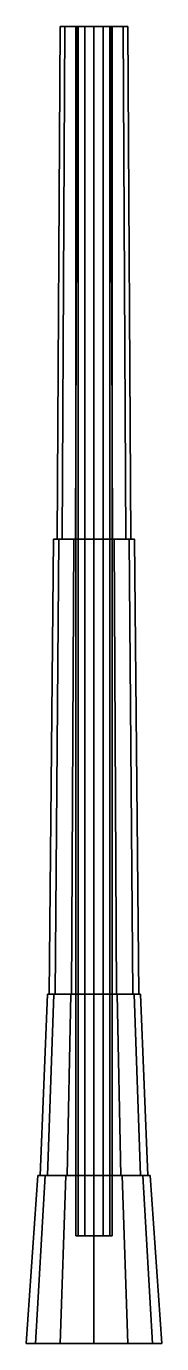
# Model space of a CAD drawing. Extents: x -0.6 to 0.6, y 0 to 10.9.
import ezdxf

# ---------------------------------------------------------------- set-up
doc = ezdxf.new("R2010")
doc.units = 0
doc.layers.add('GUN', color=1, linetype='CONTINUOUS')

msp = doc.modelspace()

# ---------------------------------------------------------------- linework, layer by layer
at = {"layer": 'GUN'}
for points in [[(-0.242, 10.89, 0.14), (-0.28, 10.89), (-0.305, 6.65), (-0.264, 6.65, 0.152)], [(-0.28, 10.89), (-0.242, 10.89, -0.14), (-0.264, 6.65, -0.152), (-0.305, 6.65)], [(-0.13, 10.89, 0.075), (-0.15, 10.89), (-0.28, 10.89), (-0.242, 10.89, 0.14)], [(-0.15, 10.89), (-0.13, 10.89, -0.075), (-0.242, 10.89, -0.14), (-0.28, 10.89)], [(-0.14, 10.89, 0.242), (-0.242, 10.89, 0.14), (-0.264, 6.65, 0.152), (-0.152, 6.65, 0.264)], [(-0.242, 10.89, -0.14), (-0.14, 10.89, -0.242), (-0.152, 6.65, -0.264), (-0.264, 6.65, -0.152)], [(-0.075, 10.89, 0.13), (-0.13, 10.89, 0.075), (-0.242, 10.89, 0.14), (-0.14, 10.89, 0.242)], [(0, 10.89, 0.28), (-0.14, 10.89, 0.242), (-0.152, 6.65, 0.264), (0, 6.65, 0.305)], [(-0.14, 10.89, -0.242), (0, 10.89, -0.28), (0, 6.65, -0.305), (-0.152, 6.65, -0.264)], [(-0.15, 0.89), (-0.13, 0.89, -0.075), (-0.13, 10.89, -0.075), (-0.15, 10.89)], [(-0.13, 0.89, 0.075), (-0.15, 0.89), (-0.15, 10.89), (-0.13, 10.89, 0.075)], [(0, 10.89, 0.15), (-0.075, 10.89, 0.13), (-0.14, 10.89, 0.242), (0, 10.89, 0.28)], [(-0.075, 10.89, -0.13), (0, 10.89, -0.15), (0, 10.89, -0.28), (-0.14, 10.89, -0.242)], [(-0.13, 0.89, -0.075), (-0.075, 0.89, -0.13), (-0.075, 10.89, -0.13), (-0.13, 10.89, -0.075)], [(-0.075, 0.89, 0.13), (-0.13, 0.89, 0.075), (-0.13, 10.89, 0.075), (-0.075, 10.89, 0.13)], [(0, 0.89, 0.15), (-0.075, 0.89, 0.13), (-0.075, 10.89, 0.13), (0, 10.89, 0.15)], [(-0.075, 0.89, -0.13), (0, 0.89, -0.15), (0, 10.89, -0.15), (-0.075, 10.89, -0.13)], [(0.075, 0.89, 0.13), (0, 0.89, 0.15), (0, 10.89, 0.15), (0.075, 10.89, 0.13)], [(0, 0.89, -0.15), (0.075, 0.89, -0.13), (0.075, 10.89, -0.13), (0, 10.89, -0.15)], [(0.075, 10.89, 0.13), (0, 10.89, 0.15), (0, 10.89, 0.28), (0.14, 10.89, 0.242)], [(0.14, 10.89, 0.242), (0, 10.89, 0.28), (0, 6.65, 0.305), (0.153, 6.65, 0.264)], [(0, 10.89, -0.15), (0.075, 10.89, -0.13), (0.14, 10.89, -0.242), (0, 10.89, -0.28)], [(0, 10.89, -0.28), (0.14, 10.89, -0.242), (0.153, 6.65, -0.264), (0, 6.65, -0.305)], [(0.13, 0.89, 0.075), (0.075, 0.89, 0.13), (0.075, 10.89, 0.13), (0.13, 10.89, 0.075)], [(0.075, 0.89, -0.13), (0.13, 0.89, -0.075), (0.13, 10.89, -0.075), (0.075, 10.89, -0.13)], [(0.13, 10.89, 0.075), (0.075, 10.89, 0.13), (0.14, 10.89, 0.242), (0.242, 10.89, 0.14)], [(0.075, 10.89, -0.13), (0.13, 10.89, -0.075), (0.242, 10.89, -0.14), (0.14, 10.89, -0.242)], [(0.15, 0.89), (0.13, 0.89, 0.075), (0.13, 10.89, 0.075), (0.15, 10.89)], [(0.13, 0.89, -0.075), (0.15, 0.89), (0.15, 10.89), (0.13, 10.89, -0.075)], [(0.13, 10.89, -0.075), (0.15, 10.89), (0.28, 10.89), (0.242, 10.89, -0.14)], [(0.15, 10.89), (0.13, 10.89, 0.075), (0.242, 10.89, 0.14), (0.28, 10.89)], [(0.242, 10.89, 0.14), (0.14, 10.89, 0.242), (0.153, 6.65, 0.264), (0.264, 6.65, 0.152)], [(0.14, 10.89, -0.242), (0.242, 10.89, -0.14), (0.264, 6.65, -0.152), (0.153, 6.65, -0.264)], [(0.28, 10.89), (0.242, 10.89, 0.14), (0.264, 6.65, 0.152), (0.305, 6.65)], [(0.242, 10.89, -0.14), (0.28, 10.89), (0.305, 6.65), (0.264, 6.65, -0.152)], [(-0.13, 10.89, -0.075), (-0.075, 10.89, -0.13), (-0.14, 10.89, -0.242), (-0.242, 10.89, -0.14)], [(-0.29, 6.65, 0.168), (-0.335, 6.65), (-0.37, 2.89), (-0.32, 2.89, 0.185)], [(-0.335, 6.65), (-0.29, 6.65, -0.167), (-0.32, 2.89, -0.185), (-0.37, 2.89)], [(-0.264, 6.65, 0.152), (-0.305, 6.65), (-0.335, 6.65), (-0.29, 6.65, 0.168)], [(-0.305, 6.65), (-0.264, 6.65, -0.152), (-0.29, 6.65, -0.167), (-0.335, 6.65)], [(-0.167, 6.65, 0.29), (-0.29, 6.65, 0.168), (-0.32, 2.89, 0.185), (-0.185, 2.89, 0.32)], [(-0.29, 6.65, -0.167), (-0.167, 6.65, -0.29), (-0.185, 2.89, -0.32), (-0.32, 2.89, -0.185)], [(-0.152, 6.65, 0.264), (-0.264, 6.65, 0.152), (-0.29, 6.65, 0.168), (-0.167, 6.65, 0.29)], [(-0.264, 6.65, -0.153), (-0.152, 6.65, -0.264), (-0.167, 6.65, -0.29), (-0.29, 6.65, -0.167)], [(0, 6.65, 0.335), (-0.167, 6.65, 0.29), (-0.185, 2.89, 0.32), (0, 2.89, 0.37)], [(-0.167, 6.65, -0.29), (0, 6.65, -0.335), (0, 2.89, -0.37), (-0.185, 2.89, -0.32)], [(0, 6.65, 0.305), (-0.152, 6.65, 0.264), (-0.167, 6.65, 0.29), (0, 6.65, 0.335)], [(-0.152, 6.65, -0.264), (0, 6.65, -0.305), (0, 6.65, -0.335), (-0.167, 6.65, -0.29)], [(0.168, 6.65, 0.29), (0, 6.65, 0.335), (0, 2.89, 0.37), (0.185, 2.89, 0.32)], [(0, 6.65, -0.335), (0.168, 6.65, -0.29), (0.185, 2.89, -0.32), (0, 2.89, -0.37)], [(0.153, 6.65, 0.264), (0, 6.65, 0.305), (0, 6.65, 0.335), (0.168, 6.65, 0.29)], [(0, 6.65, -0.305), (0.153, 6.65, -0.264), (0.168, 6.65, -0.29), (0, 6.65, -0.335)], [(0.264, 6.65, 0.152), (0.153, 6.65, 0.264), (0.168, 6.65, 0.29), (0.29, 6.65, 0.168)], [(0.153, 6.65, -0.264), (0.264, 6.65, -0.153), (0.29, 6.65, -0.168), (0.168, 6.65, -0.29)], [(0.29, 6.65, 0.168), (0.168, 6.65, 0.29), (0.185, 2.89, 0.32), (0.32, 2.89, 0.185)], [(0.168, 6.65, -0.29), (0.29, 6.65, -0.167), (0.32, 2.89, -0.185), (0.185, 2.89, -0.32)], [(0.305, 6.65), (0.264, 6.65, 0.152), (0.29, 6.65, 0.168), (0.335, 6.65)], [(0.264, 6.65, -0.153), (0.305, 6.65), (0.335, 6.65), (0.29, 6.65, -0.167)], [(0.335, 6.65), (0.29, 6.65, 0.168), (0.32, 2.89, 0.185), (0.37, 2.89)], [(0.29, 6.65, -0.167), (0.335, 6.65), (0.37, 2.89), (0.32, 2.89, -0.185)], [(-0.445, 1.39), (-0.385, 1.39, 0.223), (-0.333, 2.89, 0.193), (-0.385, 2.89)], [(-0.385, 1.39, -0.223), (-0.445, 1.39), (-0.385, 2.89), (-0.333, 2.89, -0.192)], [(-0.32, 2.89, 0.185), (-0.37, 2.89), (-0.385, 2.89), (-0.333, 2.89, 0.193)], [(-0.385, 1.39, 0.223), (-0.222, 1.39, 0.385), (-0.192, 2.89, 0.333), (-0.333, 2.89, 0.193)], [(-0.37, 2.89), (-0.32, 2.89, -0.185), (-0.333, 2.89, -0.192), (-0.385, 2.89)], [(-0.222, 1.39, -0.385), (-0.385, 1.39, -0.223), (-0.333, 2.89, -0.192), (-0.192, 2.89, -0.333)], [(-0.185, 2.89, 0.32), (-0.32, 2.89, 0.185), (-0.333, 2.89, 0.192), (-0.192, 2.89, 0.333)], [(-0.32, 2.89, -0.185), (-0.185, 2.89, -0.32), (-0.192, 2.89, -0.333), (-0.333, 2.89, -0.192)], [(-0.222, 1.39, 0.385), (0, 1.39, 0.445), (0, 2.89, 0.385), (-0.192, 2.89, 0.333)], [(0, 1.39, -0.445), (-0.222, 1.39, -0.385), (-0.192, 2.89, -0.333), (0, 2.89, -0.385)], [(0, 2.89, 0.37), (-0.185, 2.89, 0.32), (-0.192, 2.89, 0.333), (0, 2.89, 0.385)], [(-0.185, 2.89, -0.32), (0, 2.89, -0.37), (0, 2.89, -0.385), (-0.192, 2.89, -0.333)], [(0.185, 2.89, 0.32), (0, 2.89, 0.37), (0, 2.89, 0.385), (0.193, 2.89, 0.333)], [(0, 1.39, 0.445), (0.223, 1.39, 0.385), (0.193, 2.89, 0.333), (0, 2.89, 0.385)], [(0, 2.89, -0.37), (0.185, 2.89, -0.32), (0.193, 2.89, -0.333), (0, 2.89, -0.385)], [(0.223, 1.39, -0.385), (0, 1.39, -0.445), (0, 2.89, -0.385), (0.193, 2.89, -0.333)], [(0.32, 2.89, 0.185), (0.185, 2.89, 0.32), (0.193, 2.89, 0.333), (0.333, 2.89, 0.193)], [(0.185, 2.89, -0.32), (0.32, 2.89, -0.185), (0.333, 2.89, -0.193), (0.193, 2.89, -0.333)], [(0.223, 1.39, 0.385), (0.385, 1.39, 0.223), (0.333, 2.89, 0.193), (0.193, 2.89, 0.333)], [(0.385, 1.39, -0.223), (0.223, 1.39, -0.385), (0.193, 2.89, -0.333), (0.333, 2.89, -0.192)], [(0.37, 2.89), (0.32, 2.89, 0.185), (0.333, 2.89, 0.193), (0.385, 2.89)], [(0.32, 2.89, -0.185), (0.37, 2.89), (0.385, 2.89), (0.333, 2.89, -0.192)], [(0.385, 1.39, 0.223), (0.445, 1.39), (0.385, 2.89), (0.333, 2.89, 0.193)], [(0.445, 1.39), (0.385, 1.39, -0.223), (0.333, 2.89, -0.192), (0.385, 2.89)], [(-0.56, 0), (-0.485, 0, 0.28), (-0.403, 1.39, 0.232), (-0.465, 1.39)], [(-0.485, 0, -0.28), (-0.56, 0), (-0.465, 1.39), (-0.403, 1.39, -0.232)], [(-0.485, 0, 0.28), (-0.28, 0, 0.485), (-0.232, 1.39, 0.403), (-0.403, 1.39, 0.232)], [(-0.28, 0, -0.485), (-0.485, 0, -0.28), (-0.403, 1.39, -0.232), (-0.232, 1.39, -0.403)], [(-0.385, 1.39, 0.222), (-0.445, 1.39), (-0.465, 1.39), (-0.403, 1.39, 0.232)], [(-0.445, 1.39), (-0.385, 1.39, -0.223), (-0.403, 1.39, -0.232), (-0.465, 1.39)], [(-0.222, 1.39, 0.385), (-0.385, 1.39, 0.222), (-0.403, 1.39, 0.232), (-0.232, 1.39, 0.403)], [(-0.385, 1.39, -0.223), (-0.222, 1.39, -0.385), (-0.232, 1.39, -0.403), (-0.403, 1.39, -0.233)], [(-0.28, 0, 0.485), (0, 0, 0.56), (0, 1.39, 0.465), (-0.232, 1.39, 0.403)], [(0, 0, -0.56), (-0.28, 0, -0.485), (-0.232, 1.39, -0.403), (0, 1.39, -0.465)], [(0, 1.39, 0.445), (-0.222, 1.39, 0.385), (-0.232, 1.39, 0.403), (0, 1.39, 0.465)], [(-0.222, 1.39, -0.385), (0, 1.39, -0.445), (0, 1.39, -0.465), (-0.232, 1.39, -0.403)], [(0.223, 1.39, 0.385), (0, 1.39, 0.445), (0, 1.39, 0.465), (0.233, 1.39, 0.403)], [(0, 0, 0.56), (0.28, 0, 0.485), (0.233, 1.39, 0.403), (0, 1.39, 0.465)], [(0, 1.39, -0.445), (0.223, 1.39, -0.385), (0.233, 1.39, -0.403), (0, 1.39, -0.465)], [(0.28, 0, -0.485), (0, 0, -0.56), (0, 1.39, -0.465), (0.233, 1.39, -0.403)], [(0.385, 1.39, 0.222), (0.223, 1.39, 0.385), (0.233, 1.39, 0.403), (0.403, 1.39, 0.232)], [(0.223, 1.39, -0.385), (0.385, 1.39, -0.223), (0.403, 1.39, -0.233), (0.233, 1.39, -0.403)], [(0.28, 0, 0.485), (0.485, 0, 0.28), (0.403, 1.39, 0.232), (0.233, 1.39, 0.403)], [(0.485, 0, -0.28), (0.28, 0, -0.485), (0.233, 1.39, -0.403), (0.403, 1.39, -0.232)], [(0.445, 1.39), (0.385, 1.39, 0.223), (0.403, 1.39, 0.232), (0.465, 1.39)], [(0.385, 1.39, -0.223), (0.445, 1.39), (0.465, 1.39), (0.403, 1.39, -0.233)], [(0.485, 0, 0.28), (0.56, 0), (0.465, 1.39), (0.403, 1.39, 0.232)], [(0.56, 0), (0.485, 0, -0.28), (0.403, 1.39, -0.232), (0.465, 1.39)]]:
    msp.add_3dface(points, dxfattribs=at)

doc.saveas('drawing.dxf')
